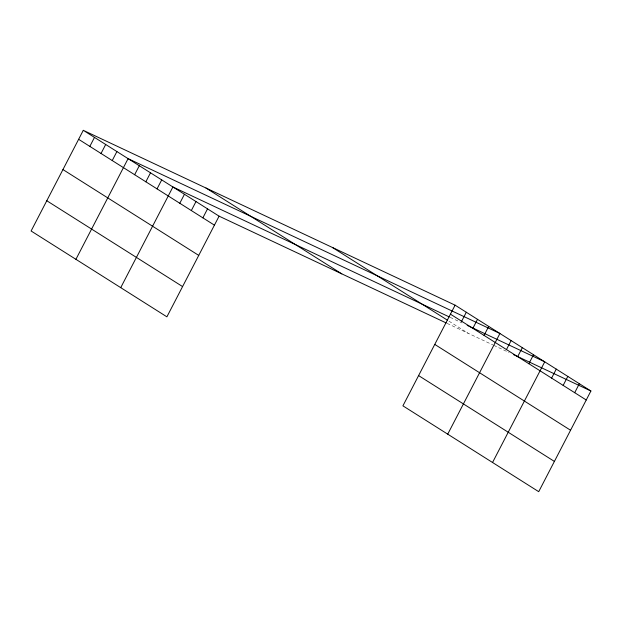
<?xml version="1.0" encoding="UTF-8"?>
<svg xmlns="http://www.w3.org/2000/svg" width="622" height="622" viewBox="0 0 622 622"><rect width="100%" height="100%" fill="white"/><g stroke="black" fill="none" stroke-linecap="round" stroke-linejoin="round"><path stroke-width="0.47" stroke-dasharray="3.11 2.33" d="M450.149 317.344L462.076 322.95M447.132 323.401L492.912 344.922M493.759 345.327L509.099 352.542M448.96 321.146L468.203 333.306"/><path stroke-width="0.93" d="M83.286 130.325L31.1 230.995L166.898 316.831L219.084 216.161L83.286 130.325L455.102 305.169L590.9 391.005L538.714 491.675L402.916 405.839L455.102 305.169M89.825 146.395L94.49 137.408M101.028 153.471L105.693 144.491M112.232 160.554L116.897 151.566M75.915 259.32L128.093 158.649L499.917 333.493L447.731 434.164M134.64 174.72L139.297 165.732M145.843 181.803L150.501 172.815M157.047 188.878L161.704 179.89M120.73 287.644L172.908 186.973L449.294 316.94M179.797 203.262L184.454 194.274M191.335 210.555L195.992 201.567M202.881 217.848L207.538 208.86M461.648 321.24L466.306 312.252M472.852 328.323L477.509 319.335M484.056 335.398L488.713 326.41M506.463 349.564L511.121 340.576M517.659 356.647L522.324 347.659M528.863 363.722L533.528 354.742M492.546 462.488L544.732 361.817L467.192 325.36M551.613 378.106L556.27 369.118M563.159 385.399L567.816 376.411M574.697 392.692L579.354 383.704M219.084 216.161L446.254 322.981M513.36 354.54L590.9 391.005M450.445 314.157L586.243 399.993M332.405 247.47L447.42 320.175M205.983 188.023L341.781 273.859M434.762 344.409L570.561 430.245M78.629 139.312L214.419 225.148M418.598 375.587L554.396 461.423M62.939 169.565L198.737 255.401M46.782 200.743L182.58 286.579"/></g></svg>
